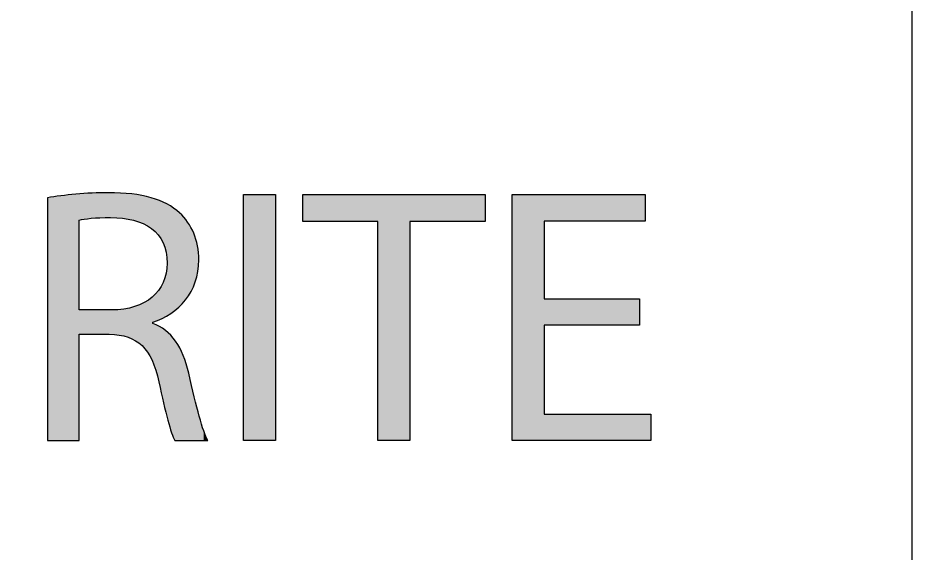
# Model space of a CAD drawing. Extents: x 0 to 360, y -268 to 0.
# Drawn here: x 299.65 to 307, y -204.54 to -200.15 of the extents above; entities that cross this region are included whole.
import ezdxf

# ---------------------------------------------------------------- set-up
doc = ezdxf.new("R2010")
doc.units = 0
doc.layers.add('LAYER_1', color=7, linetype='CONTINUOUS')

# ---------------------------------------------------------------- blocks, each defined once
blk = doc.blocks.new('*U229')
at = {"layer": 'LAYER_1', "color": 250}
for points in [[(300.1306, -203.6203), (299.8973, -201.627), (300.1306, -201.5969)], [(300.1577, -203.6203), (300.1306, -201.5969), (300.1577, -201.5957)], [(300.1993, -201.8014), (300.1577, -201.5957), (300.1993, -201.5938)], [(300.2563, -201.7948), (300.1993, -201.5938), (300.2563, -201.5913)], [(300.3286, -201.7905), (300.2563, -201.5913), (300.3286, -201.588)], [(300.3975, -201.7892), (300.3286, -201.588), (300.3975, -201.5849)], [(300.4154, -201.7889), (300.4154, -201.5859), (300.4244, -201.7894)], [(300.4244, -201.7894), (300.4244, -201.5864), (300.4755, -201.7922)], [(300.4755, -201.7922), (300.4755, -201.5891), (300.4868, -201.7928)], [(300.4868, -201.7928), (300.4868, -201.5897), (300.5147, -201.7943)], [(300.5147, -201.7943), (300.5147, -201.5911), (300.5241, -201.7957)], [(300.5241, -201.7957), (300.5241, -201.5916), (300.559, -201.8008)], [(300.559, -201.8008), (300.559, -201.5935), (300.5609, -201.8011)], [(300.5609, -201.8011), (300.5609, -201.5936), (300.5701, -201.8031)], [(300.5701, -201.8031), (300.5701, -201.5941), (300.5893, -201.8073)], [(300.5893, -201.8073), (300.5893, -201.5951), (300.6047, -201.8107)], [(300.6047, -201.8107), (300.6047, -201.598), (300.6134, -201.8134)], [(300.6134, -201.8134), (300.6134, -201.5997), (300.6211, -201.8157)], [(300.6211, -201.8157), (300.6211, -201.6012), (300.6457, -201.8232)], [(300.6457, -201.8232), (300.6457, -201.6059), (300.6538, -201.8265)], [(300.6538, -201.8265), (300.6538, -201.6075), (300.6741, -201.8346)], [(300.6741, -201.8346), (300.6741, -201.6114), (300.684, -201.8386)], [(300.684, -201.8386), (300.684, -201.6133), (300.6913, -201.8424)], [(300.6913, -201.8424), (300.6913, -201.6147), (300.7187, -201.8567)], [(300.7187, -201.8567), (300.7187, -201.62), (300.7193, -201.857)], [(300.7193, -201.857), (300.7193, -201.6201), (300.7258, -201.8613)], [(300.7258, -201.8613), (300.7258, -201.6213), (300.7484, -201.8763)], [(300.7484, -201.8763), (300.7484, -201.6257), (300.7516, -201.8784)], [(300.7516, -201.8784), (300.7516, -201.6269), (300.7559, -201.882)], [(300.7559, -201.882), (300.7559, -201.6287), (300.7571, -201.883)], [(300.7571, -201.883), (300.7571, -201.6291), (300.7634, -201.8883)], [(300.7634, -201.8883), (300.7634, -201.6316), (300.7806, -201.9028)], [(300.7806, -201.9028), (300.7806, -201.6384), (300.7851, -201.9077)], [(300.7851, -201.9077), (300.7851, -201.6402), (300.7866, -201.9093)], [(300.7866, -201.9093), (300.7866, -201.6408), (300.8062, -201.9304)], [(300.8062, -201.9304), (300.8062, -201.6486), (300.8098, -201.9353)], [(300.8098, -201.9353), (300.8098, -201.65), (300.8116, -201.9379)], [(300.8116, -201.9379), (300.8116, -201.6507), (300.818, -201.9467)], [(300.818, -201.9467), (300.818, -201.6532), (300.8283, -201.9611)], [(300.8283, -201.9611), (300.8283, -201.6573), (300.8309, -201.9659)], [(300.8309, -201.9659), (300.8309, -201.6583), (300.8399, -201.9825)], [(300.8399, -201.9825), (300.8399, -201.6619), (300.8467, -201.995)], [(300.8467, -201.995), (300.8467, -201.6646), (300.8485, -201.9995)], [(300.8485, -201.9995), (300.8485, -201.6653), (300.8613, -202.0322)], [(300.8613, -202.0322), (300.8613, -201.6703), (300.8623, -202.0362)], [(300.8623, -202.0362), (300.8623, -201.6708), (300.8671, -202.0544)], [(300.8671, -202.0544), (300.8671, -201.6727), (300.8719, -202.0726)], [(300.8719, -202.0726), (300.8719, -201.6745), (300.8724, -202.076)], [(300.8724, -202.076), (300.8724, -201.6747), (300.8783, -202.1163)], [(300.8783, -202.1163), (300.8783, -201.6771), (300.8783, -202.1165)], [(300.8783, -202.1165), (300.8783, -201.6771), (300.8785, -202.1193)], [(300.8785, -202.1193), (300.8785, -201.6772), (300.8805, -202.1637)], [(300.8805, -202.5934), (300.8785, -202.2061), (300.8805, -202.1637)], [(300.8783, -202.5946), (300.8724, -202.2465), (300.8783, -202.2071)], [(300.8785, -202.5946), (300.8783, -202.2069), (300.8785, -202.2061)], [(300.8783, -202.5946), (300.8783, -202.2071), (300.8783, -202.2069)], [(300.8613, -202.6046), (300.8485, -202.3211), (300.8613, -202.2876)], [(300.8623, -202.604), (300.8613, -202.2876), (300.8623, -202.2848)], [(300.8671, -202.6012), (300.8623, -202.2848), (300.8671, -202.2666)], [(300.8719, -202.5984), (300.8671, -202.2666), (300.8719, -202.2484)], [(300.8724, -202.5981), (300.8719, -202.2484), (300.8724, -202.2465)], [(300.8062, -202.631), (300.7866, -202.4139), (300.8062, -202.3908)], [(300.8098, -202.6295), (300.8062, -202.3908), (300.8098, -202.3866)], [(300.8116, -202.6288), (300.8098, -202.3866), (300.8116, -202.3838)], [(300.818, -202.6261), (300.8116, -202.3838), (300.818, -202.3744)], [(300.8283, -202.6218), (300.818, -202.3744), (300.8283, -202.3589)], [(300.8309, -202.6207), (300.8283, -202.3589), (300.8309, -202.355)], [(300.8399, -202.617), (300.8309, -202.355), (300.8399, -202.3376)], [(300.8467, -202.6131), (300.8399, -202.3376), (300.8467, -202.3245)], [(300.8485, -202.612), (300.8467, -202.3245), (300.8485, -202.3211)], [(300.7484, -202.9467), (300.7258, -202.466), (300.7484, -202.4488)], [(300.7516, -202.9524), (300.7484, -202.4488), (300.7516, -202.4464)], [(300.7484, -202.9467), (300.7484, -202.4488), (300.7516, -202.9524)], [(300.7559, -202.9602), (300.7516, -202.4464), (300.7559, -202.4431)], [(300.7516, -202.9524), (300.7516, -202.4464), (300.7559, -202.9602)], [(300.7571, -202.9633), (300.7559, -202.4431), (300.7571, -202.4422)], [(300.7559, -202.9602), (300.7559, -202.4431), (300.7571, -202.9633)], [(300.7634, -202.9799), (300.7571, -202.4422), (300.7634, -202.4362)], [(300.7571, -202.9633), (300.7571, -202.4422), (300.7634, -202.9799)], [(300.7806, -202.6416), (300.7634, -202.4362), (300.7806, -202.42)], [(300.7851, -202.6398), (300.7806, -202.42), (300.7851, -202.4157)], [(300.7866, -202.6391), (300.7851, -202.4157), (300.7866, -202.4139)], [(300.559, -202.7712), (300.5241, -202.5405), (300.559, -202.5339)], [(300.5609, -202.772), (300.559, -202.5339), (300.5609, -202.5336)], [(300.559, -202.7712), (300.559, -202.5339), (300.5609, -202.772)], [(300.5701, -202.7763), (300.5609, -202.5336), (300.5701, -202.5319)], [(300.5609, -202.772), (300.5609, -202.5336), (300.5701, -202.7763)], [(300.5893, -202.7852), (300.5701, -202.5319), (300.5893, -202.5266)], [(300.5701, -202.7763), (300.5701, -202.5319), (300.5893, -202.7852)], [(300.6047, -202.7923), (300.5893, -202.5266), (300.6047, -202.5224)], [(300.5893, -202.7852), (300.5893, -202.5266), (300.6047, -202.7923)], [(300.6134, -202.7963), (300.6047, -202.5224), (300.6134, -202.52)], [(300.6047, -202.7923), (300.6047, -202.5224), (300.6134, -202.7963)], [(300.6211, -202.7999), (300.6134, -202.52), (300.6211, -202.5171)], [(300.6134, -202.7963), (300.6134, -202.52), (300.6211, -202.7999)], [(300.6457, -202.8187), (300.6211, -202.5171), (300.6457, -202.508)], [(300.6211, -202.7999), (300.6211, -202.5171), (300.6457, -202.8187)], [(300.6538, -202.8249), (300.6457, -202.508), (300.6538, -202.505)], [(300.6457, -202.8187), (300.6457, -202.508), (300.6538, -202.8249)], [(300.6741, -202.8403), (300.6538, -202.505), (300.6741, -202.4952)], [(300.6538, -202.8249), (300.6538, -202.505), (300.6741, -202.8403)], [(300.684, -202.8522), (300.6741, -202.4952), (300.684, -202.4905)], [(300.6741, -202.8403), (300.6741, -202.4952), (300.684, -202.8522)], [(300.6913, -202.8609), (300.684, -202.4905), (300.6913, -202.4869)], [(300.684, -202.8522), (300.684, -202.4905), (300.6913, -202.8609)], [(300.7187, -202.8935), (300.6913, -202.4869), (300.7187, -202.4703)], [(300.6913, -202.8609), (300.6913, -202.4869), (300.7187, -202.8935)], [(300.7193, -202.8946), (300.7187, -202.4703), (300.7193, -202.4699)], [(300.7187, -202.8935), (300.7187, -202.4703), (300.7193, -202.8946)], [(300.7258, -202.9062), (300.7193, -202.4699), (300.7258, -202.466)], [(300.7193, -202.8946), (300.7193, -202.4699), (300.7258, -202.9062)], [(300.7258, -202.9062), (300.7258, -202.466), (300.7484, -202.9467)], [(300.4037, -202.7452), (300.4037, -202.5475), (300.4154, -202.7464)], [(300.4154, -202.7464), (300.4154, -202.5475), (300.4244, -202.7472)], [(300.4755, -202.7522), (300.4244, -202.5475), (300.4755, -202.5457)], [(300.4244, -202.7472), (300.4244, -202.5475), (300.4755, -202.7522)], [(300.4868, -202.7532), (300.4755, -202.5457), (300.4868, -202.5445)], [(300.4755, -202.7522), (300.4755, -202.5457), (300.4868, -202.7532)], [(300.5147, -202.7602), (300.4868, -202.5445), (300.5147, -202.5415)], [(300.4868, -202.7532), (300.4868, -202.5445), (300.5147, -202.7602)], [(300.5241, -202.7625), (300.5147, -202.5415), (300.5241, -202.5405)], [(300.5147, -202.7602), (300.5147, -202.5415), (300.5241, -202.7625)], [(300.5241, -202.7625), (300.5241, -202.5405), (300.559, -202.7712)], [(300.7634, -202.9799), (300.7634, -202.6584), (300.7806, -203.0255)], [(300.7806, -203.0255), (300.7806, -202.6661), (300.7851, -203.0375)], [(300.7851, -203.0375), (300.7851, -202.6681), (300.7866, -203.0414)], [(300.7866, -203.0414), (300.7866, -202.6688), (300.8062, -203.1171)], [(300.8062, -203.1171), (300.8062, -202.6775), (300.8098, -203.1309)], [(300.8098, -203.1309), (300.8098, -202.6791), (300.8116, -203.138)], [(300.8116, -203.138), (300.8116, -202.6799), (300.818, -203.165)], [(300.818, -203.165), (300.818, -202.6828), (300.8283, -203.209)], [(300.8283, -203.209), (300.8283, -202.6896), (300.8309, -203.2202)], [(300.8309, -203.2202), (300.8309, -202.6913), (300.8399, -203.2585)], [(300.8399, -203.2585), (300.8399, -202.6973), (300.8467, -203.2873)], [(300.8467, -203.2873), (300.8467, -202.7018), (300.8485, -203.2949)], [(300.8485, -203.2949), (300.8485, -202.703), (300.8613, -203.3493)], [(300.8613, -203.3493), (300.8613, -202.7114), (300.8623, -203.3538)], [(300.8623, -203.3538), (300.8623, -202.7121), (300.8671, -203.3741)], [(300.8671, -203.3741), (300.8671, -202.7153), (300.8719, -203.3944)], [(300.8719, -203.3944), (300.8719, -202.7197), (300.8724, -203.3965)], [(300.8724, -203.3965), (300.8724, -202.7201), (300.8783, -203.4217)], [(300.8783, -203.4217), (300.8783, -202.7256), (300.8783, -203.4219)], [(300.8783, -203.4219), (300.8783, -202.7256), (300.8785, -203.4224)], [(300.8785, -203.4224), (300.8785, -202.7257), (300.8805, -203.4312)], [(300.8805, -203.4312), (300.8805, -202.7276), (300.8852, -203.451)], [(300.8852, -203.451), (300.8852, -202.7319), (300.911, -203.5373)], [(300.911, -203.5373), (300.911, -202.7557), (300.911, -203.5375)], [(300.911, -203.5375), (300.911, -202.7557), (300.9163, -203.555)], [(300.9163, -203.555), (300.9163, -202.7622), (300.9432, -203.6203)]]:
    blk.add_solid(points, dxfattribs=at)
at = {"layer": 'LAYER_1', "color": 250, "extrusion": (0, 0, -1)}
for points in [[(-299.8973, -203.6203), (-299.8973, -201.627), (-300.1306, -203.6203)], [(-300.1306, -203.6203), (-300.1306, -201.5969), (-300.1577, -203.6203)], [(-300.1577, -201.8096), (-300.1577, -201.5957), (-300.1993, -201.8014)], [(-300.1993, -201.8014), (-300.1993, -201.5938), (-300.2563, -201.7948)], [(-300.2563, -201.7948), (-300.2563, -201.5913), (-300.3286, -201.7905)], [(-300.3286, -201.7905), (-300.3286, -201.588), (-300.3975, -201.7892)], [(-300.3975, -201.7892), (-300.3975, -201.5849), (-300.4037, -201.7891)], [(-300.4037, -201.7891), (-300.3975, -201.5849), (-300.4037, -201.5853)], [(-300.4037, -201.7891), (-300.4037, -201.5853), (-300.4154, -201.7889)], [(-300.4154, -201.7889), (-300.4037, -201.5853), (-300.4154, -201.5859)], [(-300.4244, -201.7894), (-300.4154, -201.5859), (-300.4244, -201.5864)], [(-300.4755, -201.7922), (-300.4244, -201.5864), (-300.4755, -201.5891)], [(-300.4868, -201.7928), (-300.4755, -201.5891), (-300.4868, -201.5897)], [(-300.5147, -201.7943), (-300.4868, -201.5897), (-300.5147, -201.5911)], [(-300.5241, -201.7957), (-300.5147, -201.5911), (-300.5241, -201.5916)], [(-300.559, -201.8008), (-300.5241, -201.5916), (-300.559, -201.5935)], [(-300.5609, -201.8011), (-300.559, -201.5935), (-300.5609, -201.5936)], [(-300.5701, -201.8031), (-300.5609, -201.5936), (-300.5701, -201.5941)], [(-300.5893, -201.8073), (-300.5701, -201.5941), (-300.5893, -201.5951)], [(-300.6047, -201.8107), (-300.5893, -201.5951), (-300.6047, -201.598)], [(-300.6134, -201.8134), (-300.6047, -201.598), (-300.6134, -201.5997)], [(-300.6211, -201.8157), (-300.6134, -201.5997), (-300.6211, -201.6012)], [(-300.6457, -201.8232), (-300.6211, -201.6012), (-300.6457, -201.6059)], [(-300.6538, -201.8265), (-300.6457, -201.6059), (-300.6538, -201.6075)], [(-300.6741, -201.8346), (-300.6538, -201.6075), (-300.6741, -201.6114)], [(-300.684, -201.8386), (-300.6741, -201.6114), (-300.684, -201.6133)], [(-300.6913, -201.8424), (-300.684, -201.6133), (-300.6913, -201.6147)], [(-300.7187, -201.8567), (-300.6913, -201.6147), (-300.7187, -201.62)], [(-300.7193, -201.857), (-300.7187, -201.62), (-300.7193, -201.6201)], [(-300.7258, -201.8613), (-300.7193, -201.6201), (-300.7258, -201.6213)], [(-300.7484, -201.8763), (-300.7258, -201.6213), (-300.7484, -201.6257)], [(-300.7516, -201.8784), (-300.7484, -201.6257), (-300.7516, -201.6269)], [(-300.7559, -201.882), (-300.7516, -201.6269), (-300.7559, -201.6287)], [(-300.7571, -201.883), (-300.7559, -201.6287), (-300.7571, -201.6291)], [(-300.7634, -201.8883), (-300.7571, -201.6291), (-300.7634, -201.6316)], [(-300.7806, -201.9028), (-300.7634, -201.6316), (-300.7806, -201.6384)], [(-300.7851, -201.9077), (-300.7806, -201.6384), (-300.7851, -201.6402)], [(-300.7866, -201.9093), (-300.7851, -201.6402), (-300.7866, -201.6408)], [(-300.8062, -201.9304), (-300.7866, -201.6408), (-300.8062, -201.6486)], [(-300.8098, -201.9353), (-300.8062, -201.6486), (-300.8098, -201.65)], [(-300.8116, -201.9379), (-300.8098, -201.65), (-300.8116, -201.6507)], [(-300.818, -201.9467), (-300.8116, -201.6507), (-300.818, -201.6532)], [(-300.8283, -201.9611), (-300.818, -201.6532), (-300.8283, -201.6573)], [(-300.8309, -201.9659), (-300.8283, -201.6573), (-300.8309, -201.6583)], [(-300.8399, -201.9825), (-300.8309, -201.6583), (-300.8399, -201.6619)], [(-300.8467, -201.995), (-300.8399, -201.6619), (-300.8467, -201.6646)], [(-300.8485, -201.9995), (-300.8467, -201.6646), (-300.8485, -201.6653)], [(-300.8613, -202.0322), (-300.8485, -201.6653), (-300.8613, -201.6703)], [(-300.8623, -202.0362), (-300.8613, -201.6703), (-300.8623, -201.6708)], [(-300.8671, -202.0544), (-300.8623, -201.6708), (-300.8671, -201.6727)], [(-300.8719, -202.0726), (-300.8671, -201.6727), (-300.8719, -201.6745)], [(-300.8724, -202.076), (-300.8719, -201.6745), (-300.8724, -201.6747)], [(-300.8783, -202.1163), (-300.8724, -201.6747), (-300.8783, -201.6771)], [(-300.8783, -202.1165), (-300.8783, -201.6771), (-300.8783, -201.6771)], [(-300.8785, -202.1193), (-300.8783, -201.6771), (-300.8785, -201.6772)], [(-300.8805, -202.1637), (-300.8785, -201.6772), (-300.8805, -201.6786)], [(-300.8805, -202.5934), (-300.8805, -201.6786), (-300.8852, -202.5906)], [(-300.8852, -202.5906), (-300.8805, -201.6786), (-300.8852, -201.6819)], [(-300.8852, -202.5906), (-300.8852, -201.6819), (-300.911, -202.5756)], [(-300.911, -202.5756), (-300.8852, -201.6819), (-300.911, -201.6998)], [(-300.911, -202.5756), (-300.911, -201.6998), (-300.911, -202.5756)], [(-300.911, -202.5756), (-300.911, -201.6998), (-300.911, -201.6999)], [(-300.911, -202.5756), (-300.911, -201.6999), (-300.9163, -202.5714)], [(-300.9163, -202.5714), (-300.911, -201.6999), (-300.9163, -201.7035)], [(-300.9163, -202.5714), (-300.9163, -201.7035), (-300.9432, -202.55)], [(-300.9432, -202.55), (-300.9163, -201.7035), (-300.9432, -201.7223)], [(-300.9432, -202.55), (-300.9432, -201.7223), (-300.9498, -202.5449)], [(-300.9498, -202.5449), (-300.9432, -201.7223), (-300.9498, -201.7268)], [(-300.9498, -202.5449), (-300.9498, -201.7268), (-300.9752, -202.5247)], [(-300.9752, -202.5247), (-300.9498, -201.7268), (-300.9752, -201.7445)], [(-300.9752, -202.5247), (-300.9752, -201.7445), (-300.9825, -202.5168)], [(-300.9825, -202.5168), (-300.9752, -201.7445), (-300.9825, -201.7496)], [(-300.9825, -202.5168), (-300.9825, -201.7496), (-301.0128, -202.4842)], [(-301.0128, -202.4842), (-300.9825, -201.7496), (-301.0128, -201.7844)], [(-301.0128, -202.4842), (-301.0128, -201.7844), (-301.031, -202.4646)], [(-301.031, -202.4646), (-301.0128, -201.7844), (-301.031, -201.8053)], [(-301.031, -202.4646), (-301.031, -201.8053), (-301.0488, -202.4377)], [(-301.0488, -202.4377), (-301.031, -201.8053), (-301.0488, -201.8258)], [(-301.0488, -202.4377), (-301.0488, -201.8258), (-301.0576, -202.4245)], [(-301.0576, -202.4245), (-301.0488, -201.8258), (-301.0576, -201.8419)], [(-301.0576, -202.4245), (-301.0576, -201.8419), (-301.0769, -202.3954)], [(-301.0769, -202.3954), (-301.0576, -201.8419), (-301.0769, -201.8774)], [(-301.0769, -202.3954), (-301.0769, -201.8774), (-301.0987, -202.3464)], [(-301.0987, -202.3464), (-301.0769, -201.8774), (-301.0987, -201.9173)], [(-301.0987, -202.3464), (-301.0987, -201.9173), (-301.1115, -202.3175)], [(-301.1115, -202.3175), (-301.0987, -201.9173), (-301.1115, -201.96)], [(-301.1115, -202.3175), (-301.1115, -201.96), (-301.1301, -202.2441)], [(-301.1301, -202.2441), (-301.1115, -201.96), (-301.1301, -202.0216)], [(-301.1301, -202.2441), (-301.1301, -202.0216), (-301.1334, -202.231)], [(-301.1334, -202.231), (-301.1301, -202.0216), (-301.1334, -202.0563)], [(-301.1334, -202.231), (-301.1334, -202.0563), (-301.141, -202.1362)], [(-300.8783, -202.5946), (-300.8783, -202.2069), (-300.8785, -202.5946)], [(-300.8783, -202.5946), (-300.8783, -202.2071), (-300.8783, -202.5946)], [(-300.8785, -202.5946), (-300.8785, -202.2061), (-300.8805, -202.5934)], [(-300.8613, -202.6046), (-300.8613, -202.2876), (-300.8623, -202.604)], [(-300.8623, -202.604), (-300.8623, -202.2848), (-300.8671, -202.6012)], [(-300.8671, -202.6012), (-300.8671, -202.2666), (-300.8719, -202.5984)], [(-300.8719, -202.5984), (-300.8719, -202.2484), (-300.8724, -202.5981)], [(-300.8724, -202.5981), (-300.8724, -202.2465), (-300.8783, -202.5946)], [(-300.8062, -202.631), (-300.8062, -202.3908), (-300.8098, -202.6295)], [(-300.8098, -202.6295), (-300.8098, -202.3866), (-300.8116, -202.6288)], [(-300.8116, -202.6288), (-300.8116, -202.3838), (-300.818, -202.6261)], [(-300.818, -202.6261), (-300.818, -202.3744), (-300.8283, -202.6218)], [(-300.8283, -202.6218), (-300.8283, -202.3589), (-300.8309, -202.6207)], [(-300.8309, -202.6207), (-300.8309, -202.355), (-300.8399, -202.617)], [(-300.8399, -202.617), (-300.8399, -202.3376), (-300.8467, -202.6131)], [(-300.8467, -202.6131), (-300.8467, -202.3245), (-300.8485, -202.612)], [(-300.8485, -202.612), (-300.8485, -202.3211), (-300.8613, -202.6046)], [(-300.7634, -202.6488), (-300.7634, -202.4362), (-300.7806, -202.6416)], [(-300.7806, -202.6416), (-300.7806, -202.42), (-300.7851, -202.6398)], [(-300.7851, -202.6398), (-300.7851, -202.4157), (-300.7866, -202.6391)], [(-300.7866, -202.6391), (-300.7866, -202.4139), (-300.8062, -202.631)], [(-300.1577, -202.7452), (-300.1577, -202.5475), (-300.1993, -202.7452)], [(-300.1993, -202.7452), (-300.1577, -202.5475), (-300.1993, -202.5475)], [(-300.1993, -202.7452), (-300.1993, -202.5475), (-300.2563, -202.7452)], [(-300.2563, -202.7452), (-300.1993, -202.5475), (-300.2563, -202.5475)], [(-300.2563, -202.7452), (-300.2563, -202.5475), (-300.3286, -202.7452)], [(-300.3286, -202.7452), (-300.2563, -202.5475), (-300.3286, -202.5475)], [(-300.3286, -202.7452), (-300.3286, -202.5475), (-300.3975, -202.7452)], [(-300.3975, -202.7452), (-300.3286, -202.5475), (-300.3975, -202.5475)], [(-300.3975, -202.7452), (-300.3975, -202.5475), (-300.4037, -202.7452)], [(-300.4037, -202.7452), (-300.3975, -202.5475), (-300.4037, -202.5475)], [(-300.4154, -202.7464), (-300.4037, -202.5475), (-300.4154, -202.5475)], [(-300.4244, -202.7472), (-300.4154, -202.5475), (-300.4244, -202.5475)], [(-300.7806, -203.0255), (-300.7634, -202.6584), (-300.7806, -202.6661)], [(-300.7851, -203.0375), (-300.7806, -202.6661), (-300.7851, -202.6681)], [(-300.7866, -203.0414), (-300.7851, -202.6681), (-300.7866, -202.6688)], [(-300.8062, -203.1171), (-300.7866, -202.6688), (-300.8062, -202.6775)], [(-300.8098, -203.1309), (-300.8062, -202.6775), (-300.8098, -202.6791)], [(-300.8116, -203.138), (-300.8098, -202.6791), (-300.8116, -202.6799)], [(-300.818, -203.165), (-300.8116, -202.6799), (-300.818, -202.6828)], [(-300.8283, -203.209), (-300.818, -202.6828), (-300.8283, -202.6896)], [(-300.8309, -203.2202), (-300.8283, -202.6896), (-300.8309, -202.6913)], [(-300.8399, -203.2585), (-300.8309, -202.6913), (-300.8399, -202.6973)], [(-300.8467, -203.2873), (-300.8399, -202.6973), (-300.8467, -202.7018)], [(-300.8485, -203.2949), (-300.8467, -202.7018), (-300.8485, -202.703)], [(-300.8613, -203.3493), (-300.8485, -202.703), (-300.8613, -202.7114)], [(-300.8623, -203.3538), (-300.8613, -202.7114), (-300.8623, -202.7121)], [(-300.8671, -203.3741), (-300.8623, -202.7121), (-300.8671, -202.7153)], [(-300.8719, -203.3944), (-300.8671, -202.7153), (-300.8719, -202.7197)], [(-300.8724, -203.3965), (-300.8719, -202.7197), (-300.8724, -202.7201)], [(-300.8783, -203.4217), (-300.8724, -202.7201), (-300.8783, -202.7256)], [(-300.8783, -203.4219), (-300.8783, -202.7256), (-300.8783, -202.7256)], [(-300.8785, -203.4224), (-300.8783, -202.7256), (-300.8785, -202.7257)], [(-300.8805, -203.4312), (-300.8785, -202.7257), (-300.8805, -202.7276)], [(-300.8852, -203.451), (-300.8805, -202.7276), (-300.8852, -202.7319)], [(-300.911, -203.5373), (-300.8852, -202.7319), (-300.911, -202.7557)], [(-300.911, -203.5375), (-300.911, -202.7557), (-300.911, -202.7557)], [(-300.9163, -203.555), (-300.911, -202.7557), (-300.9163, -202.7622)], [(-300.9432, -203.6203), (-300.9163, -202.7622), (-300.9432, -202.7955)], [(-300.9432, -203.6203), (-300.9432, -202.7955), (-300.9498, -203.6203)], [(-300.9498, -203.6203), (-300.9432, -202.7955), (-300.9498, -202.8036)], [(-300.9498, -203.6203), (-300.9498, -202.8036), (-300.9752, -203.6203)], [(-300.9752, -203.6203), (-300.9498, -202.8036), (-300.9752, -202.8511)], [(-300.9752, -203.6203), (-300.9752, -202.8511), (-300.9825, -203.6203)], [(-300.9825, -203.6203), (-300.9752, -202.8511), (-300.9825, -202.8647)], [(-300.9825, -203.6203), (-300.9825, -202.8647), (-301.0128, -203.6203)], [(-301.0128, -203.6203), (-300.9825, -202.8647), (-301.0128, -202.9212)], [(-301.0128, -203.6203), (-301.0128, -202.9212), (-301.031, -203.6203)], [(-301.031, -203.6203), (-301.0128, -202.9212), (-301.031, -202.9799)], [(-301.031, -203.6203), (-301.031, -202.9799), (-301.0488, -203.6203)], [(-301.0488, -203.6203), (-301.031, -202.9799), (-301.0488, -203.0374)], [(-301.0488, -203.6203), (-301.0488, -203.0374), (-301.0576, -203.6203)], [(-301.0576, -203.6203), (-301.0488, -203.0374), (-301.0576, -203.0656)], [(-301.0576, -203.6203), (-301.0576, -203.0656), (-301.0769, -203.6203)], [(-301.0769, -203.6203), (-301.0576, -203.0656), (-301.0769, -203.1445)], [(-301.0769, -203.6203), (-301.0769, -203.1445), (-301.0987, -203.6203)], [(-301.0987, -203.6203), (-301.0769, -203.1445), (-301.0987, -203.2334)], [(-301.0987, -203.6203), (-301.0987, -203.2334), (-301.1115, -203.6203)], [(-301.1115, -203.6203), (-301.0987, -203.2334), (-301.1115, -203.2859)], [(-301.1115, -203.6203), (-301.1115, -203.2859), (-301.1301, -203.6203)], [(-301.1301, -203.6203), (-301.1115, -203.2859), (-301.1301, -203.3616)], [(-301.1301, -203.6203), (-301.1301, -203.3616), (-301.1334, -203.6203)], [(-301.1334, -203.6203), (-301.1301, -203.3616), (-301.1334, -203.375)], [(-301.1334, -203.6203), (-301.1334, -203.375), (-301.141, -203.6203)], [(-301.141, -203.6203), (-301.1334, -203.375), (-301.141, -203.4061)], [(-301.141, -203.6203), (-301.141, -203.4061), (-301.1442, -203.6203)], [(-301.1442, -203.6203), (-301.141, -203.4061), (-301.1442, -203.4195)], [(-301.1442, -203.6203), (-301.1442, -203.4195), (-301.1805, -203.6203)], [(-301.1805, -203.6203), (-301.1442, -203.4195), (-301.1805, -203.5404)], [(-301.1805, -203.6203), (-301.1805, -203.5404), (-301.2133, -203.6203)]]:
    blk.add_solid(points, dxfattribs=at)
blk = doc.blocks.new('*U230')
at = {"layer": 'LAYER_1', "color": 250, "extrusion": (0, 0, -1)}
for points in [[(-301.5068, -203.6203), (-301.5068, -201.5994), (-301.7707, -203.6203)], [(-301.7707, -203.6203), (-301.5068, -201.5994), (-301.7707, -201.5994)]]:
    blk.add_solid(points, dxfattribs=at)
blk = doc.blocks.new('*U231')
at = {"layer": 'LAYER_1', "color": 250}
for points in [[(301.996, -201.8213), (301.996, -201.5994), (302.6106, -201.8213)], [(302.6106, -201.8213), (301.996, -201.5994), (302.6106, -201.5994)], [(302.8745, -201.8213), (302.8745, -201.5994), (303.4919, -201.8213)], [(303.4919, -201.8213), (302.8745, -201.5994), (303.4919, -201.5994)]]:
    blk.add_solid(points, dxfattribs=at)
at = {"layer": 'LAYER_1', "color": 250, "extrusion": (0, 0, -1)}
for points in [[(-302.6106, -203.6203), (-302.6106, -201.5994), (-302.8745, -203.6203)], [(-302.8745, -203.6203), (-302.6106, -201.5994), (-302.8745, -201.5994)]]:
    blk.add_solid(points, dxfattribs=at)
blk = doc.blocks.new('*U232')
at = {"layer": 'LAYER_1', "color": 250, "extrusion": (0, 0, -1)}
for points in [[(-303.7138, -203.6203), (-303.7138, -201.5994), (-303.9777, -203.6203)], [(-303.9777, -203.6203), (-303.7138, -201.5994), (-303.9777, -201.5994)], [(-304.7604, -201.8185), (-304.7604, -201.5994), (-304.8086, -201.8185)], [(-304.8086, -201.8185), (-304.7604, -201.5994), (-304.8086, -201.5994)], [(-304.7604, -203.6203), (-304.7604, -203.4019), (-304.8086, -203.6203)], [(-304.8086, -203.6203), (-304.7604, -203.4019), (-304.8086, -203.4019)], [(-304.8086, -203.6203), (-304.8086, -203.4019), (-304.8534, -203.6203)], [(-304.8534, -203.6203), (-304.8086, -203.4019), (-304.8534, -203.4019)]]:
    blk.add_solid(points, dxfattribs=at)
at = {"layer": 'LAYER_1', "color": 250}
for points in [[(303.9777, -201.8185), (303.9777, -201.5994), (304.7604, -201.8185)], [(304.7604, -201.8185), (303.9777, -201.5994), (304.7604, -201.5994)], [(303.9777, -202.6729), (303.9777, -202.4572), (304.7604, -202.6729)], [(304.7604, -202.6729), (303.9777, -202.4572), (304.7604, -202.4572)], [(303.9777, -203.6203), (303.9777, -203.4019), (304.7604, -203.6203)], [(304.7604, -203.6203), (303.9777, -203.4019), (304.7604, -203.4019)]]:
    blk.add_solid(points, dxfattribs=at)
blk = doc.blocks.new('BLOCK_26')
at = {"layer": 'LAYER_1'}
for points in [[(301.7707, -201.5994), (301.7707, -203.6203), (301.5068, -203.6203), (301.5068, -201.5994), (301.7707, -201.5994)], [(302.6106, -201.8213), (301.996, -201.8213), (301.996, -201.5994), (303.4919, -201.5994), (303.4919, -201.8213), (302.8745, -201.8213), (302.8745, -203.6203), (302.6106, -203.6203), (302.6106, -201.8213)], [(304.7604, -202.6729), (303.9777, -202.6729), (303.9777, -203.4019), (304.8534, -203.4019), (304.8534, -203.6203), (303.7138, -203.6203), (303.7138, -201.5994), (304.8086, -201.5994), (304.8086, -201.8185), (303.9777, -201.8185), (303.9777, -202.4572), (304.7604, -202.4572), (304.7604, -202.6729)]]:
    blk.add_lwpolyline(points, dxfattribs=at)
for points, knots in [([(299.8973, -201.627), (300.0289, -201.6029), (300.2211, -201.5849), (300.3975, -201.5849), (300.6766, -201.5849), (300.8592, -201.6387), (300.9825, -201.7496), (301.081, -201.8399), (301.141, -201.9777), (301.141, -202.1362), (301.141, -202.4), (300.9735, -202.5771), (300.7634, -202.6488), (300.7634, -202.6488), (300.7634, -202.6584), (300.7634, -202.6584), (300.9163, -202.7122), (301.0094, -202.8562), (301.0576, -203.0656), (301.123, -203.3475), (301.1713, -203.5424), (301.2133, -203.6203), (301.2133, -203.6203), (300.9432, -203.6203), (300.9432, -203.6203), (300.9101, -203.5604), (300.8654, -203.3895), (300.8116, -203.138), (300.7517, -202.8589), (300.6407, -202.7542), (300.4037, -202.7452), (300.4037, -202.7452), (300.1577, -202.7452), (300.1577, -202.7452), (300.1577, -202.7452), (300.1577, -203.6203), (300.1577, -203.6203), (300.1577, -203.6203), (299.8973, -203.6203), (299.8973, -203.6203), (299.8973, -203.6203), (299.8973, -201.627), (299.8973, -201.627)], [0, 0, 0, 0, 1, 1, 1, 2, 2, 2, 3, 3, 3, 4, 4, 4, 5, 5, 5, 6, 6, 6, 7, 7, 7, 8, 8, 8, 9, 9, 9, 10, 10, 10, 11, 11, 11, 12, 12, 12, 13, 13, 13, 14, 14, 14, 14]), ([(300.1577, -202.5475), (300.1577, -202.5475), (300.4244, -202.5475), (300.4244, -202.5475), (300.7034, -202.5475), (300.8805, -202.3945), (300.8805, -202.1637), (300.8805, -201.9026), (300.6917, -201.7889), (300.4154, -201.7889), (300.29, -201.7889), (300.2025, -201.7978), (300.1577, -201.8096), (300.1577, -201.8096), (300.1577, -202.5475), (300.1577, -202.5475)], [0, 0, 0, 0, 1, 1, 1, 2, 2, 2, 3, 3, 3, 4, 4, 4, 5, 5, 5, 5])]:
    blk.add_open_spline(points, degree=3, knots=knots, dxfattribs=at)
at = {"layer": 'LAYER_1', "color": 250}
for name in ['*U229', '*U230', '*U231', '*U232']:
    blk.add_blockref(name, (0, 0), dxfattribs=at)
blk = doc.blocks.new('BLOCK_20')
at = {"layer": 'LAYER_1', "color": 250}
blk.add_lwpolyline([(307.0004, -196.0003), (291.0365, -196.0003), (291.0365, -251.9998), (307.0004, -251.9998), (307.0004, -196.0003)], dxfattribs=at)
at = {"layer": 'LAYER_1'}
blk.add_blockref('BLOCK_26', (0, 0), dxfattribs=at)
blk = doc.blocks.new('BLOCK_17')
at = {"layer": 'LAYER_1'}
blk.add_blockref('BLOCK_20', (0, 0), dxfattribs=at)

msp = doc.modelspace()

# ---------------------------------------------------------------- block references
at = {"layer": 'LAYER_1'}
msp.add_blockref('BLOCK_17', (0, 0), dxfattribs=at)

doc.saveas('drawing.dxf')
